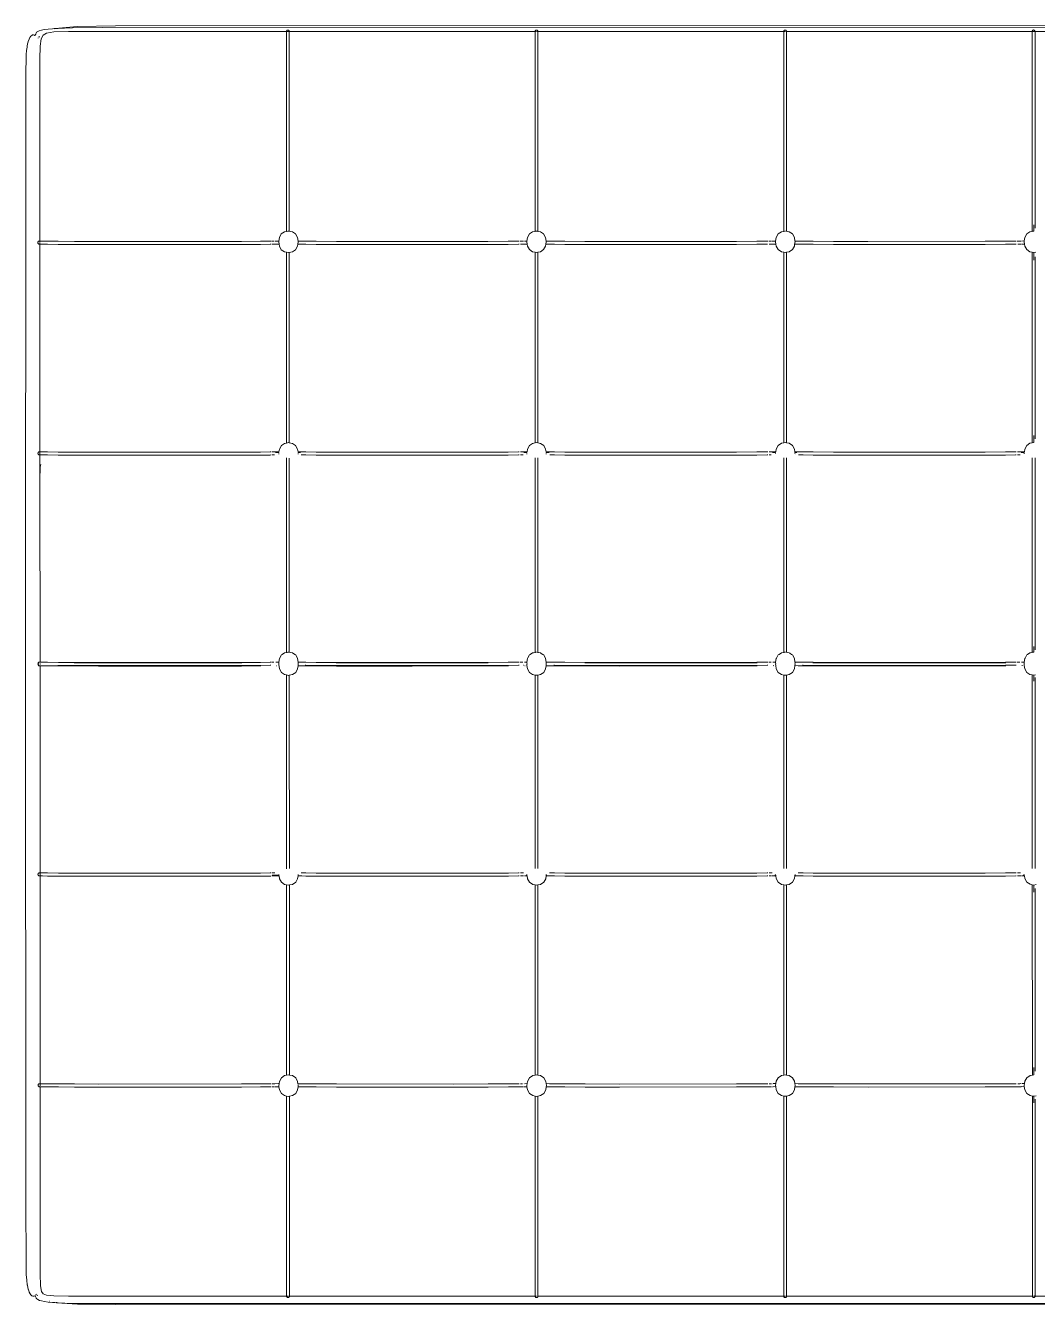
# Model space of a CAD drawing. Header units: metres. Extents: x 2600.2 to 2658.7, y 1421.4 to 1444.6.
# Drawn here: x 2610.32 to 2610.934, y 1430.878 to 1431.654 of the extents above; entities that cross this region are included whole.
import ezdxf

# ---------------------------------------------------------------- set-up
doc = ezdxf.new("R2010")
doc.units = ezdxf.units.M
doc.layers.add('MOBILIARIO', color=35, linetype='Continuous', lineweight=20)

msp = doc.modelspace()

# ---------------------------------------------------------------- linework, layer by layer
at = {"layer": 'MOBILIARIO'}
for p, q in [((2610.32566, 1431.64792), (2610.32568, 1431.64791)), ((2610.32737, 1431.64624), (2610.3275, 1431.64638)), ((2610.32755, 1431.64643), (2610.3276, 1431.64649)), ((2610.32792, 1431.64683), (2610.32826, 1431.6472)), ((2610.47902, 1431.65022), (2610.4786, 1431.65022)), ((2610.47962, 1431.65022), (2610.47924, 1431.65022)), ((2610.6295, 1431.65024), (2610.62911, 1431.65024)), ((2610.63014, 1431.65024), (2610.62993, 1431.65024)), ((2610.7806, 1431.65025), (2610.78039, 1431.65025)), ((2610.78103, 1431.65025), (2610.78124, 1431.65025)), ((2610.93191, 1431.65027), (2610.93148, 1431.65027)), ((2610.32854, 1431.52254), (2610.32854, 1431.52221)), ((2610.32854, 1431.52183), (2610.32854, 1431.52152)), ((2610.47903, 1431.52904), (2610.47819, 1431.52886)), ((2610.62409, 1431.52307), (2610.62259, 1431.52305)), ((2610.62951, 1431.52904), (2610.62909, 1431.52894)), ((2610.78061, 1431.52907), (2610.77998, 1431.52894)), ((2610.78125, 1431.52907), (2610.78105, 1431.52911)), ((2610.93126, 1431.52904), (2610.93086, 1431.52895)), ((2610.93187, 1431.51615), (2610.93187, 1431.51139)), ((2610.32855, 1431.39462), (2610.32855, 1431.39429)), ((2610.32855, 1431.39402), (2610.32855, 1431.39369)), ((2610.47353, 1431.39376), (2610.47347, 1431.39416)), ((2610.48531, 1431.39416), (2610.48525, 1431.39376)), ((2610.62409, 1431.39378), (2610.62403, 1431.39418)), ((2610.63587, 1431.39418), (2610.63581, 1431.39378)), ((2610.77508, 1431.39379), (2610.77502, 1431.39419)), ((2610.78686, 1431.39419), (2610.7868, 1431.39379)), ((2610.92598, 1431.39381), (2610.92592, 1431.3942)), ((2610.47906, 1431.27344), (2610.47863, 1431.27336)), ((2610.63018, 1431.27348), (2610.62996, 1431.27352)), ((2610.6308, 1431.27336), (2610.63054, 1431.27341)), ((2610.78063, 1431.27347), (2610.78043, 1431.27344)), ((2610.78127, 1431.27347), (2610.78107, 1431.27351)), ((2610.78169, 1431.27339), (2610.78144, 1431.27344)), ((2610.32856, 1431.2668), (2610.32856, 1431.26661)), ((2610.32856, 1431.26614), (2610.32856, 1431.26592)), ((2610.48532, 1431.26699), (2610.4852, 1431.26619)), ((2610.48531, 1431.26605), (2610.48529, 1431.26618)), ((2610.6222, 1431.26559), (2610.62206, 1431.26559)), ((2610.62245, 1431.2656), (2610.62235, 1431.26559)), ((2610.62411, 1431.26747), (2610.62261, 1431.26745)), ((2610.78686, 1431.26608), (2610.78682, 1431.26631)), ((2610.47238, 1431.26526), (2610.47217, 1431.26526)), ((2610.6228, 1431.26529), (2610.62309, 1431.26527)), ((2610.77369, 1431.26531), (2610.77399, 1431.26528)), ((2610.92458, 1431.26532), (2610.92488, 1431.2653)), ((2610.93285, 1431.25964), (2610.93189, 1431.25946)), ((2610.32857, 1431.13902), (2610.32857, 1431.13869)), ((2610.32857, 1431.13842), (2610.32857, 1431.1381)), ((2610.47356, 1431.13815), (2610.4735, 1431.13856)), ((2610.48527, 1431.13816), (2610.48538, 1431.13816)), ((2610.62364, 1431.13817), (2610.62412, 1431.13817)), ((2610.63583, 1431.13817), (2610.63627, 1431.13817)), ((2610.77453, 1431.13818), (2610.77511, 1431.13818)), ((2610.78682, 1431.13819), (2610.78716, 1431.13819)), ((2610.92542, 1431.1382), (2610.926, 1431.1382)), ((2610.9319, 1431.13212), (2610.9319, 1431.12778)), ((2610.32858, 1431.0112), (2610.32858, 1431.01078)), ((2610.32858, 1431.01054), (2610.32858, 1431.0103)), ((2610.48535, 1431.01034), (2610.48531, 1431.01058)), ((2610.62208, 1431.01151), (2610.62194, 1431.0115)), ((2610.77297, 1431.01152), (2610.77283, 1431.01152)), ((2610.77297, 1431.00967), (2610.77283, 1431.00966)), ((2610.93328, 1431.00412), (2610.93191, 1431.00387)), ((2610.32199, 1430.88507), (2610.32157, 1430.88633)), ((2610.32575, 1430.88277), (2610.32572, 1430.88276)), ((2610.32613, 1430.88363), (2610.32609, 1430.88366)), ((2610.32731, 1430.88283), (2610.32647, 1430.8834)), ((2610.33442, 1430.87939), (2610.33418, 1430.87945)), ((2610.47867, 1430.88256), (2610.47909, 1430.88256)), ((2610.47931, 1430.88256), (2610.47969, 1430.88256)), ((2610.47951, 1430.88177), (2610.47931, 1430.88168)), ((2610.62926, 1430.88257), (2610.62957, 1430.88257)), ((2610.62999, 1430.88257), (2610.63021, 1430.88257)), ((2610.63021, 1430.88169), (2610.62999, 1430.88166)), ((2610.78046, 1430.88259), (2610.78066, 1430.88259)), ((2610.7811, 1430.88259), (2610.78148, 1430.88259)), ((2610.93176, 1430.8826), (2610.93198, 1430.8826)), ((2610.93198, 1430.88172), (2610.93176, 1430.88169))]:
    msp.add_line(p, q, dxfattribs=at)
for points in [[(2610.33712, 1431.65195), (2610.3374, 1431.65206), (2610.33775, 1431.65219), (2610.35111, 1431.65331), (2610.37444, 1431.65365), (2612.24297, 1431.65388), (2612.2663, 1431.65355), (2612.27153, 1431.65311), (2612.27432, 1431.65311), (2612.28331, 1431.65289), (2612.28846, 1431.65214), (2612.29138, 1431.65019), (2612.29274, 1431.64766), (2612.2931, 1431.64699), (2612.29378, 1431.64191), (2612.29398, 1431.63375), (2612.29398, 1431.62485), (2612.29402, 1431.15183), (2612.29382, 1431.14435), (2612.29307, 1431.13987), (2612.29215, 1431.13879)], [(2610.32299, 1431.64741), (2610.32245, 1431.64664), (2610.32193, 1431.64565), (2610.32192, 1431.64561), (2610.32147, 1431.64436), (2610.32137, 1431.64399), (2610.32106, 1431.64281), (2610.32106, 1431.64276), (2610.32078, 1431.64136), (2610.32078, 1431.64132), (2610.32071, 1431.64097), (2610.32071, 1431.64086), (2610.32042, 1431.63884), (2610.32042, 1431.6388)], [(2610.32717, 1431.65027), (2610.32652, 1431.6498), (2610.32621, 1431.64933), (2610.32616, 1431.64925), (2610.32598, 1431.64877), (2610.32594, 1431.64869), (2610.32586, 1431.64838), (2610.32582, 1431.64831), (2610.32581, 1431.64823), (2610.32566, 1431.64792), (2610.32548, 1431.64794), (2610.32538, 1431.64795), (2610.3253, 1431.64796), (2610.32501, 1431.64808), (2610.32456, 1431.64821), (2610.32407, 1431.64821), (2610.32354, 1431.64792), (2610.32299, 1431.64741)], [(2612.27272, 1431.65301), (2612.27153, 1431.65311), (2611.55429, 1431.65304), (2611.55003, 1431.65294), (2610.36628, 1431.65263), (2610.34827, 1431.65253), (2610.34351, 1431.6524), (2610.33954, 1431.6522), (2610.3374, 1431.65206), (2610.33615, 1431.65197), (2610.33341, 1431.65172), (2610.33116, 1431.65143), (2610.32944, 1431.65108), (2610.3281, 1431.65069), (2610.32717, 1431.65027)], [(2610.32854, 1431.52273), (2610.32854, 1431.52291), (2610.32854, 1431.52302), (2610.32853, 1431.63349), (2610.32872, 1431.64145), (2610.32931, 1431.64585), (2610.33048, 1431.64803), (2610.33243, 1431.64934), (2610.33694, 1431.64999), (2610.34577, 1431.65021), (2610.47818, 1431.65022), (2610.47819, 1431.52886), (2610.47701, 1431.52867), (2610.47504, 1431.52737), (2610.47386, 1431.5252)], [(2610.47829, 1431.65022), (2610.47818, 1431.65022), (2610.47821, 1431.65047), (2610.47829, 1431.6507), (2610.47843, 1431.65089), (2610.4786, 1431.65104), (2610.47881, 1431.65113), (2610.47902, 1431.65116), (2610.47924, 1431.65113), (2610.47945, 1431.65104), (2610.47962, 1431.65089), (2610.47975, 1431.6507), (2610.47984, 1431.65047), (2610.47987, 1431.65022), (2610.47984, 1431.65022)], [(2610.47925, 1431.52908), (2610.47938, 1431.5291), (2610.47988, 1431.529), (2610.47987, 1431.65022), (2610.62908, 1431.65023), (2610.62909, 1431.52894), (2610.62757, 1431.52868), (2610.6256, 1431.52738), (2610.62442, 1431.52522), (2610.62409, 1431.52307), (2610.62402, 1431.5226), (2610.62423, 1431.52122), (2610.62442, 1431.52001), (2610.6256, 1431.51784), (2610.62758, 1431.51654), (2610.62909, 1431.51627), (2610.6291, 1431.40051), (2610.62759, 1431.40026), (2610.62561, 1431.39896), (2610.62443, 1431.39679), (2610.62418, 1431.39516), (2610.6241, 1431.39464), (2610.62234, 1431.39464)], [(2610.63035, 1431.65024), (2610.63077, 1431.65023), (2610.63074, 1431.65048), (2610.63066, 1431.65071), (2610.63052, 1431.6509), (2610.63035, 1431.65104), (2610.63014, 1431.65114), (2610.62993, 1431.65117), (2610.62971, 1431.65114), (2610.6295, 1431.65104), (2610.62933, 1431.6509), (2610.62919, 1431.65071), (2610.62911, 1431.65048), (2610.62908, 1431.65023)], [(2610.63036, 1431.52904), (2610.63078, 1431.52894), (2610.63077, 1431.65023), (2610.77997, 1431.65024), (2610.77998, 1431.52894), (2610.77856, 1431.5287), (2610.77659, 1431.5274), (2610.77541, 1431.52523), (2610.77508, 1431.52309), (2610.77501, 1431.52262), (2610.77522, 1431.52124), (2610.77541, 1431.52002), (2610.77659, 1431.51786), (2610.77857, 1431.51656), (2610.77998, 1431.5163), (2610.77999, 1431.40051), (2610.77858, 1431.40027), (2610.7766, 1431.39897), (2610.77542, 1431.39681), (2610.77517, 1431.39517), (2610.77509, 1431.39465), (2610.77324, 1431.39465)], [(2610.78009, 1431.65025), (2610.77997, 1431.65024), (2610.78, 1431.65051), (2610.78009, 1431.65073), (2610.78022, 1431.65092), (2610.78039, 1431.65107), (2610.7806, 1431.65116), (2610.78082, 1431.65119), (2610.78103, 1431.65116), (2610.78124, 1431.65107), (2610.78141, 1431.65092), (2610.78155, 1431.65073), (2610.78163, 1431.65051), (2610.78166, 1431.65025), (2610.78155, 1431.65025)], [(2610.7813, 1431.52906), (2610.78167, 1431.52898), (2610.78166, 1431.65025), (2610.93085, 1431.65026), (2610.93086, 1431.52895), (2610.92946, 1431.52871), (2610.92749, 1431.52741), (2610.9263, 1431.52525), (2610.92598, 1431.5231), (2610.92591, 1431.52263), (2610.92612, 1431.52125), (2610.9263, 1431.52004), (2610.92749, 1431.51787), (2610.92946, 1431.51657), (2610.93086, 1431.51632), (2610.93087, 1431.40052), (2610.92947, 1431.40028), (2610.9275, 1431.39899), (2610.92631, 1431.39682), (2610.92607, 1431.39519), (2610.92599, 1431.39467), (2610.92413, 1431.39467)], [(2610.93127, 1431.65027), (2610.93085, 1431.65026), (2610.93088, 1431.65052), (2610.93096, 1431.65075), (2610.9311, 1431.65094), (2610.93127, 1431.65108), (2610.93148, 1431.65118), (2610.93169, 1431.65121), (2610.93191, 1431.65118), (2610.93212, 1431.65108), (2610.93229, 1431.65094), (2610.93243, 1431.65075), (2610.93251, 1431.65052), (2610.93254, 1431.65026), (2610.93212, 1431.65027)], [(2610.93255, 1431.53092), (2610.93255, 1431.53107), (2610.93254, 1431.65026), (2610.94892, 1431.65027), (2610.9491, 1431.65027), (2611.08151, 1431.65028), (2611.08152, 1431.53155), (2611.08151, 1431.53117), (2611.08152, 1431.53112)], [(2610.32003, 1431.6236), (2610.32003, 1431.62368), (2610.32016, 1431.63568), (2610.3202, 1431.63622), (2610.3202, 1431.63632), (2610.32023, 1431.63657), (2610.3204, 1431.63857), (2610.3204, 1431.63861), (2610.32042, 1431.63872), (2610.32042, 1431.6388)], [(2610.32137, 1431.64399), (2610.32147, 1431.64425), (2610.32192, 1431.64561)], [(2610.32003, 1431.6236), (2610.32003, 1431.62239), (2610.31994, 1431.59664), (2610.3198, 1431.26538), (2610.3198, 1431.26534), (2610.3198, 1431.2653), (2610.31997, 1430.94455), (2610.32, 1430.93404), (2610.3201, 1430.90828), (2610.32009, 1430.90708), (2610.32009, 1430.907), (2610.32022, 1430.895)], [(2610.93149, 1431.52908), (2610.93183, 1431.52915), (2610.93187, 1431.52913), (2610.93187, 1431.53288)], [(2610.32772, 1431.52129), (2610.32755, 1431.52144), (2610.32741, 1431.52164), (2610.32733, 1431.52185), (2610.3273, 1431.5221), (2610.32733, 1431.52234), (2610.32741, 1431.52256), (2610.32754, 1431.52276), (2610.32772, 1431.5229), (2610.32792, 1431.52299), (2610.32814, 1431.52303), (2610.32854, 1431.52302), (2610.33013, 1431.52299), (2610.3331, 1431.52296), (2610.33966, 1431.52291), (2610.34941, 1431.52287), (2610.36395, 1431.52284), (2610.45089, 1431.52286), (2610.46232, 1431.5229), (2610.46819, 1431.52295), (2610.46858, 1431.52296)], [(2610.32814, 1431.52303), (2610.32836, 1431.52299), (2610.32854, 1431.52291)], [(2610.47057, 1431.523), (2610.47054, 1431.523), (2610.46912, 1431.52297)], [(2610.47353, 1431.52306), (2610.47323, 1431.52306), (2610.47115, 1431.52302), (2610.471, 1431.52302)], [(2610.47386, 1431.5252), (2610.47353, 1431.52306), (2610.47346, 1431.52259), (2610.47367, 1431.52121), (2610.47386, 1431.51999), (2610.47504, 1431.51783), (2610.47702, 1431.51653), (2610.47819, 1431.51631), (2610.4782, 1431.40044), (2610.47703, 1431.40024), (2610.47505, 1431.39894), (2610.47387, 1431.39678), (2610.47362, 1431.39514), (2610.47354, 1431.39462), (2610.47145, 1431.39462)], [(2610.48529, 1431.52267), (2610.48523, 1431.52305), (2610.48491, 1431.52521), (2610.48372, 1431.52737), (2610.48175, 1431.52867), (2610.47988, 1431.529)], [(2610.4853, 1431.52259), (2610.48509, 1431.5212), (2610.48491, 1431.51999), (2610.48372, 1431.51783), (2610.48175, 1431.51653), (2610.47988, 1431.51619)], [(2610.48523, 1431.52305), (2610.48692, 1431.52303), (2610.48753, 1431.523), (2610.48998, 1431.52295), (2610.49615, 1431.52291), (2610.50846, 1431.52286), (2610.57962, 1431.52285), (2610.60049, 1431.52287), (2610.6128, 1431.52292), (2610.61898, 1431.52297), (2610.61937, 1431.52297)], [(2610.62207, 1431.52304), (2610.62204, 1431.52304), (2610.62143, 1431.52301), (2610.61998, 1431.52298)], [(2610.63015, 1431.52908), (2610.62994, 1431.52912), (2610.62972, 1431.52907)], [(2610.63586, 1431.5226), (2610.63579, 1431.52307), (2610.63547, 1431.52522), (2610.63428, 1431.52738), (2610.63231, 1431.52868), (2610.63078, 1431.52894)], [(2610.63586, 1431.5226), (2610.63565, 1431.52122), (2610.63547, 1431.52001), (2610.63428, 1431.51784), (2610.63231, 1431.51654), (2610.63078, 1431.51626)], [(2610.63579, 1431.52307), (2610.63781, 1431.52304), (2610.63842, 1431.52301), (2610.64087, 1431.52297), (2610.64704, 1431.52292), (2610.65935, 1431.52288), (2610.68022, 1431.52286), (2610.75138, 1431.52289), (2610.7637, 1431.52293), (2610.76987, 1431.52298), (2610.77026, 1431.52299)], [(2610.77236, 1431.52303), (2610.77232, 1431.52303), (2610.77087, 1431.523)], [(2610.77508, 1431.52309), (2610.77502, 1431.52309), (2610.77293, 1431.52305), (2610.77278, 1431.52305)], [(2610.78685, 1431.52262), (2610.78664, 1431.52124), (2610.78646, 1431.52002), (2610.78528, 1431.51786), (2610.7833, 1431.51656), (2610.78167, 1431.51626), (2610.78168, 1431.40056), (2610.78094, 1431.4007), (2610.77999, 1431.40051)], [(2610.78685, 1431.52262), (2610.78678, 1431.52309), (2610.78646, 1431.52524), (2610.78527, 1431.5274), (2610.7833, 1431.5287), (2610.78167, 1431.52898)], [(2610.78678, 1431.52309), (2610.7887, 1431.52306), (2610.78931, 1431.52303), (2610.79176, 1431.52298), (2610.79793, 1431.52294), (2610.81024, 1431.52289), (2610.83111, 1431.52287), (2610.90228, 1431.5229), (2610.91459, 1431.52295), (2610.92076, 1431.523), (2610.92115, 1431.523)], [(2610.92386, 1431.52307), (2610.92382, 1431.52307), (2610.92321, 1431.52304), (2610.92176, 1431.52301)], [(2610.92598, 1431.5231), (2610.92591, 1431.5231), (2610.92437, 1431.52308)], [(2610.32773, 1431.39337), (2610.32756, 1431.39352), (2610.32742, 1431.39372), (2610.32734, 1431.39395), (2610.32731, 1431.39419), (2610.32734, 1431.39442), (2610.32742, 1431.39465), (2610.32756, 1431.39484), (2610.32773, 1431.39499), (2610.32793, 1431.39508), (2610.32815, 1431.39511), (2610.32855, 1431.3951), (2610.32854, 1431.52117), (2610.32854, 1431.52129), (2610.32854, 1431.52142)], [(2610.32772, 1431.52129), (2610.32792, 1431.5212), (2610.32814, 1431.52118), (2610.32854, 1431.52117), (2610.33013, 1431.52114), (2610.3331, 1431.52111), (2610.33966, 1431.52106), (2610.34941, 1431.52102), (2610.36395, 1431.52099), (2610.45089, 1431.52101), (2610.46232, 1431.52105), (2610.46819, 1431.5211), (2610.46858, 1431.52111)], [(2610.32854, 1431.52129), (2610.32836, 1431.52121), (2610.32814, 1431.52118)], [(2610.47058, 1431.52115), (2610.47054, 1431.52114), (2610.46932, 1431.52112)], [(2610.47153, 1431.52118), (2610.47115, 1431.52117), (2610.47068, 1431.52115)], [(2610.47367, 1431.52121), (2610.47323, 1431.52121), (2610.47176, 1431.52118)], [(2610.47819, 1431.51631), (2610.47938, 1431.5161), (2610.47988, 1431.51619), (2610.47989, 1431.40058), (2610.48176, 1431.40024), (2610.48373, 1431.39894), (2610.48492, 1431.39678), (2610.48517, 1431.39514), (2610.48525, 1431.39462), (2610.48663, 1431.39463)], [(2610.61936, 1431.52112), (2610.61898, 1431.52112), (2610.6128, 1431.52107), (2610.60049, 1431.52102), (2610.55448, 1431.52098), (2610.50846, 1431.52101), (2610.49615, 1431.52105), (2610.48998, 1431.5211), (2610.48753, 1431.52115), (2610.48692, 1431.52117), (2610.48509, 1431.5212)], [(2610.62148, 1431.52116), (2610.62143, 1431.52116), (2610.62032, 1431.52114)], [(2610.62243, 1431.52119), (2610.62204, 1431.52119), (2610.62155, 1431.52117)], [(2610.62423, 1431.52122), (2610.62412, 1431.52122), (2610.62265, 1431.5212)], [(2610.62909, 1431.51627), (2610.62994, 1431.51611), (2610.63078, 1431.51626), (2610.63079, 1431.40053), (2610.63232, 1431.40026), (2610.6343, 1431.39896), (2610.63548, 1431.39679), (2610.63573, 1431.39516), (2610.63581, 1431.39464), (2610.63752, 1431.39464)], [(2610.63565, 1431.52122), (2610.63572, 1431.52122), (2610.63781, 1431.52119), (2610.63842, 1431.52116), (2610.64087, 1431.52112), (2610.64704, 1431.52107), (2610.65935, 1431.52103), (2610.68022, 1431.521), (2610.75138, 1431.52104), (2610.7637, 1431.52108), (2610.76987, 1431.52113), (2610.77025, 1431.52114)], [(2610.77237, 1431.52118), (2610.77232, 1431.52117), (2610.77121, 1431.52115)], [(2610.77332, 1431.52121), (2610.77293, 1431.5212), (2610.77245, 1431.52118)], [(2610.77522, 1431.52124), (2610.77502, 1431.52124), (2610.77354, 1431.52121)], [(2610.78167, 1431.51626), (2610.78093, 1431.51612), (2610.77998, 1431.5163)], [(2610.78664, 1431.52124), (2610.7887, 1431.5212), (2610.78931, 1431.52118), (2610.79176, 1431.52113), (2610.79793, 1431.52108), (2610.81024, 1431.52104), (2610.83111, 1431.52102), (2610.90228, 1431.52105), (2610.91459, 1431.5211), (2610.92076, 1431.52114), (2610.92114, 1431.52115)], [(2610.92326, 1431.52119), (2610.92321, 1431.52119), (2610.9221, 1431.52117)], [(2610.92421, 1431.52122), (2610.92382, 1431.52122), (2610.92334, 1431.52119)], [(2610.92612, 1431.52125), (2610.92591, 1431.52125), (2610.92444, 1431.52123)], [(2610.93306, 1431.51636), (2610.93187, 1431.51615), (2610.93183, 1431.51614), (2610.93086, 1431.51632)], [(2610.93255, 1431.51357), (2610.93255, 1431.51342), (2610.93256, 1431.40305), (2610.93256, 1431.4029)], [(2610.47989, 1431.40058), (2610.47939, 1431.40067), (2610.4782, 1431.40044)], [(2610.63079, 1431.40053), (2610.62995, 1431.40069), (2610.6291, 1431.40051)], [(2610.78805, 1431.39465), (2610.7868, 1431.39465), (2610.78672, 1431.39517), (2610.78647, 1431.39681), (2610.78529, 1431.39897), (2610.78331, 1431.40027), (2610.78168, 1431.40056)], [(2610.93188, 1431.40498), (2610.93188, 1431.4007), (2610.93184, 1431.40072), (2610.93087, 1431.40052)], [(2610.32773, 1431.39337), (2610.32793, 1431.39328), (2610.32815, 1431.39326), (2610.32855, 1431.39325), (2610.33014, 1431.39322), (2610.33312, 1431.39319), (2610.33967, 1431.39314), (2610.34942, 1431.3931), (2610.36396, 1431.39307), (2610.4509, 1431.39309), (2610.46233, 1431.39314), (2610.4682, 1431.39318), (2610.46859, 1431.39319)], [(2610.32815, 1431.39511), (2610.32837, 1431.39508), (2610.32855, 1431.395)], [(2610.32855, 1431.39337), (2610.32837, 1431.39329), (2610.32815, 1431.39326)], [(2610.32855, 1431.39496), (2610.32855, 1431.395), (2610.32855, 1431.3951), (2610.33014, 1431.39507), (2610.33312, 1431.39504), (2610.33967, 1431.39499), (2610.34942, 1431.39495), (2610.36396, 1431.39492), (2610.4509, 1431.39494), (2610.46233, 1431.39499), (2610.4682, 1431.39504), (2610.46859, 1431.39504)], [(2610.32856, 1431.26713), (2610.32856, 1431.26732), (2610.32856, 1431.26742), (2610.32855, 1431.37817), (2610.32855, 1431.39325), (2610.32855, 1431.39337), (2610.32855, 1431.39342)], [(2610.47362, 1431.39514), (2610.47324, 1431.39514), (2610.47116, 1431.39511), (2610.47055, 1431.39508), (2610.46925, 1431.39506)], [(2610.47092, 1431.39325), (2610.47055, 1431.39323), (2610.46925, 1431.3932)], [(2610.4782, 1431.39139), (2610.4782, 1431.39077), (2610.47821, 1431.36867), (2610.4782, 1431.36749), (2610.4782, 1431.36582), (2610.47821, 1431.27772), (2610.47821, 1431.27354), (2610.47821, 1431.27327)], [(2610.48532, 1431.26707), (2610.48525, 1431.26746), (2610.48493, 1431.26961), (2610.48375, 1431.27177), (2610.48324, 1431.2721), (2610.48322, 1431.2721), (2610.48181, 1431.27303), (2610.48177, 1431.27307), (2610.48037, 1431.27333), (2610.4799, 1431.2734), (2610.4799, 1431.27774), (2610.47989, 1431.3657), (2610.47989, 1431.36892), (2610.47989, 1431.39072), (2610.47989, 1431.39134)], [(2610.48517, 1431.39514), (2610.48693, 1431.39511), (2610.48754, 1431.39508), (2610.48999, 1431.39504), (2610.49616, 1431.39499), (2610.50847, 1431.39495), (2610.57964, 1431.39493), (2610.6005, 1431.39496), (2610.61282, 1431.395), (2610.61899, 1431.39505), (2610.61938, 1431.39506)], [(2610.61938, 1431.39321), (2610.61899, 1431.3932), (2610.61282, 1431.39315), (2610.6005, 1431.39311), (2610.55449, 1431.39307), (2610.50847, 1431.3931), (2610.49616, 1431.39314), (2610.48999, 1431.39319), (2610.48754, 1431.39323), (2610.48717, 1431.39325)], [(2610.62418, 1431.39516), (2610.62414, 1431.39516), (2610.62205, 1431.39512), (2610.62144, 1431.39509), (2610.62135, 1431.39509), (2610.62019, 1431.39507)], [(2610.62181, 1431.39326), (2610.62144, 1431.39324), (2610.62019, 1431.39322)], [(2610.6291, 1431.39138), (2610.6291, 1431.39076), (2610.62911, 1431.36886), (2610.62911, 1431.36581), (2610.62911, 1431.27773), (2610.62911, 1431.27355), (2610.62911, 1431.27334)], [(2610.63576, 1431.26621), (2610.63589, 1431.26701), (2610.63581, 1431.26748), (2610.63549, 1431.26962), (2610.63431, 1431.27179), (2610.63382, 1431.27211), (2610.63379, 1431.27211), (2610.63286, 1431.27272), (2610.63284, 1431.27275), (2610.63233, 1431.27309), (2610.63119, 1431.27329), (2610.6308, 1431.27336), (2610.6308, 1431.27776), (2610.63079, 1431.36591), (2610.63079, 1431.36865), (2610.63079, 1431.39076), (2610.63079, 1431.39138)], [(2610.63573, 1431.39516), (2610.63782, 1431.39512), (2610.63843, 1431.3951), (2610.64088, 1431.39505), (2610.64705, 1431.395), (2610.65936, 1431.39496), (2610.68023, 1431.39494), (2610.7514, 1431.39497), (2610.76371, 1431.39502), (2610.76988, 1431.39507), (2610.77027, 1431.39507)], [(2610.63806, 1431.39326), (2610.63843, 1431.39324), (2610.6386, 1431.39324), (2610.64088, 1431.3932), (2610.64705, 1431.39315), (2610.65936, 1431.39311), (2610.68023, 1431.39309), (2610.7514, 1431.39312), (2610.76371, 1431.39316), (2610.76988, 1431.39321), (2610.77027, 1431.39322)], [(2610.77517, 1431.39517), (2610.77503, 1431.39517), (2610.77294, 1431.39514), (2610.77233, 1431.39511), (2610.77224, 1431.39511), (2610.77108, 1431.39509)], [(2610.77238, 1431.39326), (2610.77233, 1431.39326), (2610.77108, 1431.39324)], [(2610.77999, 1431.39141), (2610.77999, 1431.39078), (2610.78, 1431.36887), (2610.78, 1431.36582), (2610.78, 1431.27357), (2610.78, 1431.27334), (2610.78029, 1431.27341)], [(2610.78675, 1431.26622), (2610.78688, 1431.26702), (2610.7868, 1431.26749), (2610.78648, 1431.26964), (2610.7853, 1431.2718), (2610.78479, 1431.27212), (2610.7837, 1431.27283), (2610.78369, 1431.27286), (2610.78332, 1431.2731), (2610.7821, 1431.27332), (2610.78169, 1431.27339), (2610.78169, 1431.27777), (2610.78168, 1431.36592), (2610.78168, 1431.36867), (2610.78168, 1431.39076), (2610.78168, 1431.39139)], [(2610.78672, 1431.39517), (2610.78871, 1431.39514), (2610.78932, 1431.39511), (2610.79177, 1431.39507), (2610.79794, 1431.39502), (2610.81026, 1431.39498), (2610.83112, 1431.39495), (2610.90229, 1431.39499), (2610.9146, 1431.39503), (2610.92077, 1431.39508), (2610.92116, 1431.39509)], [(2610.78895, 1431.39328), (2610.78932, 1431.39326), (2610.79177, 1431.39322), (2610.79794, 1431.39317), (2610.81026, 1431.39313), (2610.83112, 1431.3931), (2610.90229, 1431.39314), (2610.9146, 1431.39318), (2610.92077, 1431.39323), (2610.92116, 1431.39324)], [(2610.92607, 1431.39519), (2610.92592, 1431.39519), (2610.92383, 1431.39515), (2610.92322, 1431.39512), (2610.92313, 1431.39512), (2610.92198, 1431.3951)], [(2610.92359, 1431.39329), (2610.92322, 1431.39327), (2610.92198, 1431.39325)], [(2610.93087, 1431.39142), (2610.93087, 1431.39079), (2610.93087, 1431.36914), (2610.93088, 1431.36565), (2610.93088, 1431.27776), (2610.93088, 1431.27358), (2610.93088, 1431.27335)], [(2610.93257, 1431.27494), (2610.93257, 1431.2751), (2610.93257, 1431.27779), (2610.93256, 1431.36585), (2610.93256, 1431.36876), (2610.93256, 1431.39078), (2610.93256, 1431.3914)], [(2610.32896, 1431.38748), (2610.32874, 1431.38585), (2610.32855, 1431.37817)], [(2610.47853, 1431.27334), (2610.47821, 1431.27327), (2610.47711, 1431.27306), (2610.47704, 1431.27307), (2610.4756, 1431.2721), (2610.47557, 1431.27211), (2610.47506, 1431.27177), (2610.47395, 1431.2697), (2610.47388, 1431.26961), (2610.47355, 1431.26746), (2610.47349, 1431.26699), (2610.47357, 1431.26646), (2610.47361, 1431.26619)], [(2610.4799, 1431.2734), (2610.4794, 1431.2735), (2610.47928, 1431.27348)], [(2610.62954, 1431.27344), (2610.62935, 1431.27339), (2610.62933, 1431.2734), (2610.62911, 1431.27334), (2610.62803, 1431.27314), (2610.6276, 1431.27308), (2610.62618, 1431.27213), (2610.62615, 1431.27213), (2610.62562, 1431.27179), (2610.62463, 1431.26995), (2610.62444, 1431.26962), (2610.62411, 1431.26747), (2610.62405, 1431.267), (2610.62417, 1431.26621)], [(2610.78, 1431.27334), (2610.77891, 1431.27314), (2610.77859, 1431.2731), (2610.77715, 1431.27214), (2610.77661, 1431.2718), (2610.7756, 1431.26992), (2610.77543, 1431.26964), (2610.7751, 1431.26749), (2610.77504, 1431.26702), (2610.77512, 1431.26649), (2610.77516, 1431.26622)], [(2610.93128, 1431.27344), (2610.93116, 1431.2734), (2610.93114, 1431.27342), (2610.93088, 1431.27335), (2610.9298, 1431.27315), (2610.92948, 1431.27311), (2610.92804, 1431.27216), (2610.92751, 1431.27182), (2610.92649, 1431.26994), (2610.92633, 1431.26965), (2610.926, 1431.26751), (2610.92593, 1431.26703), (2610.92601, 1431.2665), (2610.92605, 1431.26624)], [(2610.93151, 1431.27348), (2610.93185, 1431.27355), (2610.93189, 1431.27354), (2610.93189, 1431.27696)], [(2610.32757, 1431.26584), (2610.32743, 1431.26604), (2610.32739, 1431.26616), (2610.32735, 1431.26625), (2610.32734, 1431.26633), (2610.32732, 1431.2665), (2610.32735, 1431.26674), (2610.32743, 1431.26697), (2610.32757, 1431.26716), (2610.32774, 1431.2673), (2610.32794, 1431.2674), (2610.32816, 1431.26743), (2610.32856, 1431.26742), (2610.33015, 1431.26739), (2610.33313, 1431.26736), (2610.33969, 1431.26731), (2610.34943, 1431.26727), (2610.36397, 1431.26724), (2610.45091, 1431.26726), (2610.46235, 1431.2673), (2610.46821, 1431.26735), (2610.4686, 1431.26736)], [(2610.32856, 1431.26523), (2610.32816, 1431.26524), (2610.32794, 1431.26527), (2610.32774, 1431.26536), (2610.32758, 1431.2655), (2610.32743, 1431.2657), (2610.32735, 1431.26593), (2610.32732, 1431.26617), (2610.32735, 1431.26625)], [(2610.32738, 1431.2665), (2610.32743, 1431.26663), (2610.32757, 1431.26682), (2610.32772, 1431.26695)], [(2610.32816, 1431.26743), (2610.32838, 1431.2674), (2610.32856, 1431.26732)], [(2610.34929, 1431.26694), (2610.34943, 1431.26694), (2610.36397, 1431.26691), (2610.45091, 1431.26693), (2610.45103, 1431.26693)], [(2610.47059, 1431.2674), (2610.47056, 1431.2674), (2610.46915, 1431.26737)], [(2610.47355, 1431.26746), (2610.47326, 1431.26746), (2610.47168, 1431.26743)], [(2610.47357, 1431.26646), (2610.47349, 1431.26591), (2610.47388, 1431.26331), (2610.47506, 1431.26114), (2610.47704, 1431.25985), (2610.47821, 1431.25963), (2610.47822, 1431.24148), (2610.47822, 1431.24091), (2610.47822, 1431.22561), (2610.47822, 1431.15442), (2610.47822, 1431.14266), (2610.47822, 1431.14203)], [(2610.48532, 1431.26591), (2610.48523, 1431.26527), (2610.48493, 1431.26331), (2610.48375, 1431.26115), (2610.48177, 1431.25985), (2610.4799, 1431.2595), (2610.4799, 1431.2257), (2610.47991, 1431.15439), (2610.47991, 1431.14271), (2610.47991, 1431.14209)], [(2610.48525, 1431.26746), (2610.48694, 1431.26743), (2610.48755, 1431.2674), (2610.49, 1431.26736), (2610.49617, 1431.26731), (2610.50848, 1431.26727), (2610.57965, 1431.26725), (2610.60052, 1431.26728), (2610.61283, 1431.26732), (2610.619, 1431.26737), (2610.61939, 1431.26738)], [(2610.50838, 1431.26693), (2610.50848, 1431.26693), (2610.57965, 1431.26691), (2610.60052, 1431.26694), (2610.60062, 1431.26694)], [(2610.62162, 1431.26742), (2610.62145, 1431.26741), (2610.62, 1431.26739)], [(2610.6241, 1431.26629), (2610.62405, 1431.26592), (2610.62414, 1431.26531), (2610.62444, 1431.26332), (2610.62562, 1431.26116), (2610.6276, 1431.25986), (2610.62912, 1431.25958), (2610.62912, 1431.22569), (2610.62912, 1431.15433), (2610.62913, 1431.1427), (2610.62913, 1431.14208)], [(2610.63583, 1431.26629), (2610.63589, 1431.26592), (2610.63579, 1431.26529), (2610.63549, 1431.26333), (2610.63431, 1431.26116), (2610.63233, 1431.25986), (2610.6308, 1431.25958), (2610.6308, 1431.24096), (2610.63081, 1431.22565), (2610.63081, 1431.15453), (2610.63081, 1431.1427), (2610.63081, 1431.14208)], [(2610.63581, 1431.26748), (2610.63783, 1431.26744), (2610.63844, 1431.26741), (2610.64089, 1431.26737), (2610.64706, 1431.26732), (2610.65938, 1431.26728), (2610.68024, 1431.26726), (2610.75141, 1431.26729), (2610.76372, 1431.26733), (2610.76989, 1431.26738), (2610.77029, 1431.26739)], [(2610.65927, 1431.26695), (2610.65938, 1431.26695), (2610.68024, 1431.26692), (2610.75141, 1431.26696), (2610.76372, 1431.267), (2610.76396, 1431.267)], [(2610.77239, 1431.26743), (2610.77234, 1431.26743), (2610.77089, 1431.2674)], [(2610.7751, 1431.26749), (2610.77504, 1431.26749), (2610.77346, 1431.26746)], [(2610.77512, 1431.26649), (2610.77504, 1431.26594), (2610.77513, 1431.26534), (2610.77543, 1431.26334), (2610.77661, 1431.26117), (2610.77859, 1431.25988), (2610.78001, 1431.25962), (2610.78001, 1431.22571), (2610.78002, 1431.15435), (2610.78002, 1431.14271), (2610.78002, 1431.14208)], [(2610.78688, 1431.26594), (2610.78678, 1431.2653), (2610.78648, 1431.26334), (2610.7853, 1431.26118), (2610.78332, 1431.25988), (2610.78169, 1431.25958), (2610.7817, 1431.24097), (2610.7817, 1431.22566), (2610.7817, 1431.15454), (2610.7817, 1431.14272), (2610.7817, 1431.1421)], [(2610.7868, 1431.26749), (2610.78872, 1431.26746), (2610.78933, 1431.26743), (2610.79178, 1431.26739), (2610.79796, 1431.26734), (2610.81027, 1431.2673), (2610.83113, 1431.26727), (2610.9023, 1431.2673), (2610.91461, 1431.26735), (2610.92078, 1431.2674), (2610.92118, 1431.2674)], [(2610.79135, 1431.26554), (2610.79178, 1431.26553), (2610.79796, 1431.26549), (2610.81027, 1431.26544), (2610.83113, 1431.26542), (2610.9023, 1431.26545), (2610.91461, 1431.2655), (2610.92078, 1431.26555), (2610.92117, 1431.26555)], [(2610.79772, 1431.267), (2610.79796, 1431.267), (2610.81027, 1431.26696), (2610.83113, 1431.26694), (2610.9023, 1431.26697), (2610.91461, 1431.26701), (2610.91485, 1431.26702)], [(2610.9234, 1431.26745), (2610.92323, 1431.26744), (2610.92178, 1431.26742)], [(2610.926, 1431.26751), (2610.92593, 1431.2675), (2610.92439, 1431.26748)], [(2610.92601, 1431.2665), (2610.92593, 1431.26595), (2610.92602, 1431.26535), (2610.92633, 1431.26335), (2610.92751, 1431.26119), (2610.92948, 1431.25989), (2610.93088, 1431.25963), (2610.93089, 1431.22578), (2610.93089, 1431.15426), (2610.93089, 1431.14272), (2610.93089, 1431.1421)], [(2610.32856, 1431.26536), (2610.32838, 1431.26527), (2610.32816, 1431.26524)], [(2610.32857, 1431.13937), (2610.32857, 1431.1394), (2610.32857, 1431.1395), (2610.32856, 1431.26523), (2610.32856, 1431.26536), (2610.32856, 1431.26549)], [(2610.32886, 1431.26522), (2610.33015, 1431.2652), (2610.33313, 1431.26517), (2610.33969, 1431.26513), (2610.34943, 1431.26509), (2610.36397, 1431.26506), (2610.45091, 1431.26507), (2610.46235, 1431.26512), (2610.46263, 1431.26512)], [(2610.33944, 1431.26546), (2610.33969, 1431.26546), (2610.34943, 1431.26542), (2610.36397, 1431.26539), (2610.45091, 1431.26541), (2610.46235, 1431.26545), (2610.46821, 1431.2655), (2610.4686, 1431.26551)], [(2610.4799, 1431.2595), (2610.47941, 1431.25941), (2610.47821, 1431.25963)], [(2610.613, 1431.26513), (2610.61283, 1431.26513), (2610.60052, 1431.26509), (2610.5545, 1431.26505), (2610.50848, 1431.26508), (2610.49617, 1431.26512), (2610.49, 1431.26517), (2610.48755, 1431.26521), (2610.48694, 1431.26524), (2610.48523, 1431.26527)], [(2610.61938, 1431.26552), (2610.619, 1431.26552), (2610.61283, 1431.26547), (2610.60052, 1431.26542), (2610.5545, 1431.26539), (2610.50848, 1431.26542), (2610.49617, 1431.26546), (2610.49, 1431.2655), (2610.48956, 1431.26551)], [(2610.6308, 1431.25958), (2610.62997, 1431.25943), (2610.62912, 1431.25958)], [(2610.63579, 1431.26529), (2610.63783, 1431.26526), (2610.63844, 1431.26523), (2610.64089, 1431.26518), (2610.64706, 1431.26514), (2610.65938, 1431.2651), (2610.68024, 1431.26507), (2610.75141, 1431.2651), (2610.76372, 1431.26515), (2610.76389, 1431.26515)], [(2610.64046, 1431.26553), (2610.64089, 1431.26552), (2610.64706, 1431.26547), (2610.65938, 1431.26543), (2610.68024, 1431.26541), (2610.75141, 1431.26544), (2610.76372, 1431.26548), (2610.76989, 1431.26553), (2610.77028, 1431.26554)], [(2610.78169, 1431.25958), (2610.78096, 1431.25944), (2610.78001, 1431.25962)], [(2610.78678, 1431.2653), (2610.78872, 1431.26527), (2610.78933, 1431.26524), (2610.79178, 1431.2652), (2610.79796, 1431.26515), (2610.81027, 1431.26511), (2610.83113, 1431.26509), (2610.9023, 1431.26512), (2610.91461, 1431.26516), (2610.91478, 1431.26516)], [(2610.93189, 1431.25579), (2610.93189, 1431.25946), (2610.93185, 1431.25946), (2610.93088, 1431.25963)], [(2610.93257, 1431.25805), (2610.93257, 1431.25787), (2610.93257, 1431.24098), (2610.93257, 1431.2257), (2610.93258, 1431.15502), (2610.93256, 1431.15463), (2610.93258, 1431.15318), (2610.93258, 1431.14274), (2610.93258, 1431.14211)], [(2610.32775, 1431.13778), (2610.32758, 1431.13792), (2610.32744, 1431.13812), (2610.32736, 1431.13835), (2610.32733, 1431.13859), (2610.32736, 1431.13883), (2610.32744, 1431.13905), (2610.32758, 1431.13924), (2610.32775, 1431.13939), (2610.32796, 1431.13948), (2610.32817, 1431.13951), (2610.32857, 1431.1395), (2610.33016, 1431.13947), (2610.33314, 1431.13944), (2610.3397, 1431.1394), (2610.34945, 1431.13936), (2610.36398, 1431.13933), (2610.45092, 1431.13934), (2610.46236, 1431.13939), (2610.46822, 1431.13944), (2610.46861, 1431.13944)], [(2610.32775, 1431.13778), (2610.32796, 1431.13768), (2610.32817, 1431.13766), (2610.32857, 1431.13765), (2610.33016, 1431.13762), (2610.33314, 1431.13759), (2610.3397, 1431.13755), (2610.34945, 1431.1375), (2610.36398, 1431.13747), (2610.45092, 1431.13749), (2610.46236, 1431.13754), (2610.46822, 1431.13759), (2610.46861, 1431.13759)], [(2610.32817, 1431.13951), (2610.32839, 1431.13948), (2610.32857, 1431.1394)], [(2610.32857, 1431.13777), (2610.32839, 1431.13769), (2610.32817, 1431.13766)], [(2610.32858, 1431.01135), (2610.32858, 1431.01138), (2610.32858, 1431.01149), (2610.32857, 1431.13765), (2610.32857, 1431.13777), (2610.32857, 1431.13782)], [(2610.47112, 1431.13951), (2610.47057, 1431.13948), (2610.46928, 1431.13946)], [(2610.47363, 1431.13769), (2610.47327, 1431.13769), (2610.47118, 1431.13766), (2610.47057, 1431.13763), (2610.46928, 1431.13761)], [(2610.46938, 1431.13815), (2610.47356, 1431.13815), (2610.47363, 1431.13769), (2610.47389, 1431.13596), (2610.47508, 1431.1338), (2610.47705, 1431.1325), (2610.47822, 1431.13229), (2610.47823, 1431.01659), (2610.47706, 1431.01639), (2610.47509, 1431.01509), (2610.4739, 1431.01292)], [(2610.48534, 1431.13856), (2610.48527, 1431.13816), (2610.4852, 1431.13769), (2610.48494, 1431.13597), (2610.48376, 1431.1338), (2610.48178, 1431.1325), (2610.47991, 1431.13216)], [(2610.6194, 1431.13761), (2610.61901, 1431.1376), (2610.61284, 1431.13755), (2610.60053, 1431.13751), (2610.55451, 1431.13747), (2610.5085, 1431.1375), (2610.49618, 1431.13754), (2610.49001, 1431.13759), (2610.48756, 1431.13763), (2610.48695, 1431.13766), (2610.4852, 1431.13769)], [(2610.48701, 1431.13951), (2610.48756, 1431.13948), (2610.49001, 1431.13944), (2610.49618, 1431.13939), (2610.5085, 1431.13935), (2610.57966, 1431.13933), (2610.60053, 1431.13936), (2610.61284, 1431.1394), (2610.61901, 1431.13945), (2610.6194, 1431.13946)], [(2610.62201, 1431.13952), (2610.62146, 1431.1395), (2610.62137, 1431.1395), (2610.62022, 1431.13947)], [(2610.62207, 1431.13767), (2610.62146, 1431.13764), (2610.62022, 1431.13762)], [(2610.62419, 1431.13771), (2610.62416, 1431.13771), (2610.62264, 1431.13768)], [(2610.62406, 1431.13858), (2610.62412, 1431.13817), (2610.62419, 1431.13771), (2610.62445, 1431.13598), (2610.62564, 1431.13381), (2610.62761, 1431.13252), (2610.62913, 1431.13224), (2610.62914, 1431.01666), (2610.62762, 1431.0164), (2610.62565, 1431.0151), (2610.62446, 1431.01294)], [(2610.6359, 1431.13858), (2610.63583, 1431.13817), (2610.63576, 1431.13771), (2610.6355, 1431.13598), (2610.63432, 1431.13382), (2610.63234, 1431.13252), (2610.63081, 1431.13224)], [(2610.63551, 1431.00773), (2610.63433, 1431.00556), (2610.63236, 1431.00426), (2610.63082, 1431.00398), (2610.63083, 1430.88257), (2610.78004, 1430.88259), (2610.78003, 1431.00402), (2610.77861, 1431.00428), (2610.77664, 1431.00558), (2610.77545, 1431.00774), (2610.77515, 1431.00971), (2610.77506, 1431.01034), (2610.77524, 1431.01156), (2610.77545, 1431.01295), (2610.77664, 1431.01512), (2610.77861, 1431.01642), (2610.78003, 1431.01666), (2610.78002, 1431.13227), (2610.7786, 1431.13253), (2610.77663, 1431.13383), (2610.77544, 1431.13599), (2610.77518, 1431.13772), (2610.77511, 1431.13818), (2610.77505, 1431.13859)], [(2610.63576, 1431.13771), (2610.63784, 1431.13767), (2610.63845, 1431.13765), (2610.6409, 1431.1376), (2610.64708, 1431.13756), (2610.65939, 1431.13751), (2610.68025, 1431.13749), (2610.75142, 1431.13752), (2610.76373, 1431.13757), (2610.7699, 1431.13762), (2610.77029, 1431.13762)], [(2610.6379, 1431.13952), (2610.63845, 1431.1395), (2610.6409, 1431.13945), (2610.64708, 1431.13941), (2610.65939, 1431.13936), (2610.68025, 1431.13934), (2610.75142, 1431.13937), (2610.76373, 1431.13942), (2610.7699, 1431.13947), (2610.77029, 1431.13947)], [(2610.7729, 1431.13954), (2610.77235, 1431.13951), (2610.77226, 1431.13951), (2610.77111, 1431.13949)], [(2610.7724, 1431.13766), (2610.77235, 1431.13766), (2610.77111, 1431.13764)], [(2610.77518, 1431.13772), (2610.77505, 1431.13772), (2610.77296, 1431.13769), (2610.77282, 1431.13768)], [(2610.78689, 1431.13859), (2610.78682, 1431.13819), (2610.78675, 1431.13772), (2610.78649, 1431.136), (2610.78531, 1431.13383), (2610.78333, 1431.13253), (2610.7817, 1431.13223)], [(2610.78675, 1431.13772), (2610.78873, 1431.13769), (2610.78934, 1431.13766), (2610.79179, 1431.13762), (2610.79797, 1431.13757), (2610.81028, 1431.13753), (2610.83115, 1431.13751), (2610.90231, 1431.13754), (2610.91462, 1431.13758), (2610.92079, 1431.13763), (2610.92118, 1431.13764)], [(2610.78879, 1431.13954), (2610.78934, 1431.13951), (2610.79179, 1431.13947), (2610.79797, 1431.13942), (2610.81028, 1431.13938), (2610.83115, 1431.13936), (2610.90231, 1431.13939), (2610.91462, 1431.13943), (2610.92079, 1431.13948), (2610.92118, 1431.13949)], [(2610.9238, 1431.13955), (2610.92324, 1431.13953), (2610.92316, 1431.13953), (2610.922, 1431.1395)], [(2610.92385, 1431.1377), (2610.92324, 1431.13767), (2610.922, 1431.13765)], [(2610.92607, 1431.13774), (2610.92594, 1431.13774), (2610.92443, 1431.13771)], [(2610.92594, 1431.13861), (2610.926, 1431.1382), (2610.92607, 1431.13774), (2610.92634, 1431.13601), (2610.92752, 1431.13384), (2610.92949, 1431.13255), (2610.9309, 1431.13229), (2610.93091, 1431.01668), (2610.9295, 1431.01643), (2610.92753, 1431.01513), (2610.92635, 1431.01297)], [(2610.47822, 1431.13229), (2610.47942, 1431.13207), (2610.47991, 1431.13216), (2610.47992, 1431.01671), (2610.48179, 1431.01639), (2610.48377, 1431.01509), (2610.48495, 1431.01293), (2610.48516, 1431.01152), (2610.48524, 1431.01103)], [(2610.62913, 1431.13224), (2610.62998, 1431.13208), (2610.63081, 1431.13224), (2610.63082, 1431.01667), (2610.63235, 1431.0164), (2610.63433, 1431.01511), (2610.63551, 1431.01294), (2610.63572, 1431.01154), (2610.63591, 1431.01032), (2610.63581, 1431.00969), (2610.63551, 1431.00773)], [(2610.78002, 1431.13227), (2610.78097, 1431.1321), (2610.7817, 1431.13223), (2610.78171, 1431.01671), (2610.78334, 1431.01642), (2610.78532, 1431.01512), (2610.7865, 1431.01296), (2610.78671, 1431.01156), (2610.7869, 1431.01037)], [(2610.93327, 1431.13237), (2610.9319, 1431.13212), (2610.93186, 1431.13211), (2610.9309, 1431.13229)], [(2610.93258, 1431.13003), (2610.93258, 1431.12986), (2610.93259, 1431.01939), (2610.93259, 1431.01921)], [(2610.93191, 1431.02136), (2610.93191, 1431.01685), (2610.93187, 1431.01687), (2610.93091, 1431.01668)], [(2610.32776, 1431.00976), (2610.3276, 1431.00991), (2610.32745, 1431.0101), (2610.32737, 1431.01033), (2610.32734, 1431.01057), (2610.32737, 1431.01081), (2610.32745, 1431.01103), (2610.32759, 1431.01122), (2610.32776, 1431.01137), (2610.32797, 1431.01146), (2610.32819, 1431.0115), (2610.32858, 1431.01149), (2610.33017, 1431.01146), (2610.33315, 1431.01143), (2610.33971, 1431.01138), (2610.34946, 1431.01134), (2610.36399, 1431.01131), (2610.45093, 1431.01133), (2610.46237, 1431.01137), (2610.46823, 1431.01142), (2610.46862, 1431.01143)], [(2610.32776, 1431.00976), (2610.32797, 1431.00967), (2610.32819, 1431.00964), (2610.32858, 1431.00964), (2610.33017, 1431.00961), (2610.33315, 1431.00958), (2610.33971, 1431.00953), (2610.34946, 1431.00949), (2610.36399, 1431.00946), (2610.45093, 1431.00948), (2610.46237, 1431.00952), (2610.46823, 1431.00957), (2610.46862, 1431.00958)], [(2610.32819, 1431.0115), (2610.3284, 1431.01146), (2610.32858, 1431.01138)], [(2610.32858, 1431.00976), (2610.3284, 1431.00968), (2610.32819, 1431.00964)], [(2610.4739, 1431.01292), (2610.47369, 1431.01153), (2610.47351, 1431.01031), (2610.4736, 1431.00968), (2610.4739, 1431.00771), (2610.47509, 1431.00555), (2610.47706, 1431.00425), (2610.47824, 1431.00403), (2610.47825, 1430.88256), (2610.34583, 1430.88254), (2610.337, 1430.88268), (2610.3325, 1430.88309), (2610.33054, 1430.88392), (2610.32937, 1430.88529), (2610.32879, 1430.88881), (2610.32859, 1430.89605), (2610.32858, 1431.00964), (2610.32858, 1431.00976), (2610.32858, 1431.00989)], [(2610.47062, 1431.00962), (2610.47058, 1431.00961), (2610.46922, 1431.00959)], [(2610.47369, 1431.01153), (2610.47328, 1431.01153), (2610.47119, 1431.01149), (2610.47058, 1431.01146), (2610.46931, 1431.01144)], [(2610.4736, 1431.00968), (2610.47328, 1431.00968), (2610.47119, 1431.00964), (2610.47105, 1431.00963)], [(2610.47992, 1431.01671), (2610.47943, 1431.01682), (2610.47823, 1431.01659)], [(2610.48535, 1431.01031), (2610.48525, 1431.00967), (2610.48495, 1431.00771), (2610.48377, 1431.00555), (2610.4818, 1431.00425), (2610.47992, 1431.00391), (2610.47993, 1430.88256), (2610.62915, 1430.88256), (2610.62914, 1431.00399), (2610.62762, 1431.00426), (2610.62565, 1431.00556), (2610.62446, 1431.00773), (2610.62416, 1431.00969)], [(2610.48516, 1431.01152), (2610.48696, 1431.01149), (2610.48757, 1431.01147), (2610.49002, 1431.01142), (2610.4962, 1431.01137), (2610.50851, 1431.01133), (2610.57967, 1431.01131), (2610.60054, 1431.01134), (2610.61285, 1431.01139), (2610.61902, 1431.01144), (2610.61941, 1431.01144)], [(2610.61941, 1431.00959), (2610.61902, 1431.00958), (2610.61285, 1431.00953), (2610.60054, 1431.00949), (2610.55452, 1431.00945), (2610.50851, 1431.00948), (2610.4962, 1431.00952), (2610.49002, 1431.00957), (2610.48757, 1431.00961), (2610.48696, 1431.00964), (2610.48525, 1431.00967)], [(2610.61949, 1431.0096), (2610.62134, 1431.00962), (2610.62147, 1431.00963), (2610.62208, 1431.00966)], [(2610.62152, 1431.01148), (2610.62147, 1431.01148), (2610.62027, 1431.01146)], [(2610.62242, 1431.00969), (2610.62271, 1431.00966), (2610.62416, 1431.00969), (2610.62407, 1431.01032), (2610.62425, 1431.01154), (2610.62446, 1431.01294)], [(2610.62425, 1431.01154), (2610.62417, 1431.01154), (2610.62266, 1431.01152)], [(2610.63082, 1431.01667), (2610.62999, 1431.01684), (2610.62914, 1431.01666)], [(2610.63572, 1431.01154), (2610.63577, 1431.01154), (2610.63785, 1431.01151), (2610.63846, 1431.01148), (2610.64091, 1431.01144), (2610.64709, 1431.01139), (2610.6594, 1431.01135), (2610.68027, 1431.01132), (2610.75143, 1431.01136), (2610.76374, 1431.0114), (2610.76991, 1431.01145), (2610.7703, 1431.01146)], [(2610.63581, 1431.00969), (2610.63785, 1431.00966), (2610.63846, 1431.00963), (2610.64091, 1431.00959), (2610.64709, 1431.00954), (2610.6594, 1431.0095), (2610.68027, 1431.00947), (2610.75143, 1431.00951), (2610.76374, 1431.00955), (2610.76991, 1431.0096), (2610.77031, 1431.00961)], [(2610.77038, 1431.00961), (2610.77223, 1431.00963), (2610.77236, 1431.00964), (2610.77241, 1431.00965)], [(2610.77242, 1431.0115), (2610.77236, 1431.01149), (2610.77116, 1431.01147)], [(2610.77331, 1431.0097), (2610.7736, 1431.00968), (2610.77506, 1431.00971), (2610.77515, 1431.00971)], [(2610.77524, 1431.01156), (2610.77506, 1431.01156), (2610.77355, 1431.01153)], [(2610.78171, 1431.01671), (2610.78098, 1431.01685), (2610.78003, 1431.01666)], [(2610.92635, 1431.01297), (2610.92613, 1431.01157), (2610.92595, 1431.01035), (2610.92605, 1431.00972), (2610.92635, 1431.00776), (2610.92753, 1431.00559), (2610.92951, 1431.00429), (2610.93091, 1431.00404), (2610.93092, 1430.8826), (2610.78172, 1430.88259), (2610.78172, 1431.00398), (2610.78335, 1431.00428), (2610.78532, 1431.00558), (2610.7865, 1431.00774), (2610.7868, 1431.0097), (2610.7869, 1431.01034)], [(2610.78671, 1431.01156), (2610.78875, 1431.01152), (2610.78935, 1431.0115), (2610.79181, 1431.01145), (2610.79798, 1431.0114), (2610.81029, 1431.01136), (2610.83116, 1431.01134), (2610.90232, 1431.01137), (2610.91463, 1431.01142), (2610.9208, 1431.01146), (2610.92119, 1431.01147)], [(2610.7868, 1431.0097), (2610.78875, 1431.00967), (2610.78935, 1431.00964), (2610.79181, 1431.0096), (2610.79798, 1431.00955), (2610.81029, 1431.00951), (2610.83116, 1431.00949), (2610.90232, 1431.00952), (2610.91463, 1431.00956), (2610.9208, 1431.00961), (2610.9212, 1431.00962)], [(2610.92128, 1431.00963), (2610.92312, 1431.00965), (2610.92325, 1431.00966), (2610.92386, 1431.00969)], [(2610.92386, 1431.01154), (2610.92325, 1431.01151), (2610.92205, 1431.01149)], [(2610.9242, 1431.00972), (2610.92449, 1431.00969), (2610.92595, 1431.00972), (2610.92605, 1431.00972)], [(2610.92613, 1431.01157), (2610.92595, 1431.01157), (2610.92444, 1431.01155)], [(2610.47992, 1431.00391), (2610.47943, 1431.00382), (2610.47824, 1431.00403)], [(2610.63082, 1431.00398), (2610.62999, 1431.00383), (2610.62914, 1431.00399)], [(2610.78172, 1431.00398), (2610.78098, 1431.00384), (2610.78003, 1431.00402)], [(2610.93191, 1430.99988), (2610.93191, 1431.00387), (2610.93187, 1431.00386), (2610.93091, 1431.00404)], [(2611.06581, 1430.88261), (2610.93981, 1430.8826), (2610.9326, 1430.8826), (2610.93259, 1431.00184), (2610.93259, 1431.00202)], [(2610.32085, 1430.88932), (2610.32084, 1430.88936), (2610.32078, 1430.88971), (2610.32079, 1430.88974), (2610.32078, 1430.88981), (2610.32049, 1430.89184), (2610.32048, 1430.89188), (2610.32047, 1430.89207), (2610.32027, 1430.89436), (2610.32027, 1430.89448), (2610.32022, 1430.895)], [(2610.32251, 1430.88404), (2610.32199, 1430.88503), (2610.32199, 1430.88507), (2610.32153, 1430.88632), (2610.32151, 1430.8865), (2610.32145, 1430.88664), (2610.32144, 1430.88669), (2610.32114, 1430.88788), (2610.32088, 1430.88915), (2610.32085, 1430.88932)], [(2610.32604, 1430.88191), (2610.32601, 1430.88199), (2610.32589, 1430.88237), (2610.32588, 1430.88245), (2610.32572, 1430.88276), (2610.32554, 1430.88274), (2610.32545, 1430.88273), (2610.32536, 1430.88272), (2610.32508, 1430.8826), (2610.32463, 1430.88247), (2610.32414, 1430.88247), (2610.32361, 1430.88276), (2610.32306, 1430.88327), (2610.32251, 1430.88404)], [(2610.3385, 1430.87839), (2610.33758, 1430.87862), (2610.33621, 1430.87871), (2610.33348, 1430.87897), (2610.33123, 1430.87925), (2610.32951, 1430.8796), (2610.32817, 1430.87999), (2610.32724, 1430.88041), (2610.32659, 1430.88088), (2610.32628, 1430.88135), (2610.32622, 1430.88143), (2610.32604, 1430.88191)], [(2610.33702, 1430.87876), (2610.33758, 1430.87862), (2610.33855, 1430.87854), (2610.33961, 1430.87848), (2610.34358, 1430.87828), (2610.34834, 1430.87815), (2610.36635, 1430.87806), (2610.41669, 1430.87797), (2612.19924, 1430.87815), (2612.24958, 1430.87824)], [(2612.28075, 1430.87907), (2612.28029, 1430.87896), (2612.27897, 1430.87863), (2612.26615, 1430.87795), (2612.24297, 1430.87774), (2610.37449, 1430.87751), (2610.35131, 1430.87772), (2610.3385, 1430.87839), (2610.33855, 1430.87852), (2610.33855, 1430.87854), (2610.33864, 1430.87879)], [(2610.47836, 1430.88302), (2610.47828, 1430.88279), (2610.47825, 1430.88256), (2610.47849, 1430.88256)], [(2610.47993, 1430.88256), (2610.47991, 1430.88233), (2610.47982, 1430.88208), (2610.47969, 1430.88192), (2610.47969, 1430.88189), (2610.47951, 1430.88177), (2610.47951, 1430.88174), (2610.47931, 1430.88165), (2610.47909, 1430.88162), (2610.47887, 1430.88165), (2610.47867, 1430.88174), (2610.47867, 1430.88177), (2610.47849, 1430.88189), (2610.47849, 1430.88192), (2610.47836, 1430.88208), (2610.47836, 1430.88211), (2610.47828, 1430.88233), (2610.47825, 1430.88256)], [(2610.47909, 1430.88165), (2610.47887, 1430.88168), (2610.47867, 1430.88177)], [(2610.47991, 1430.88256), (2610.47993, 1430.88256), (2610.47991, 1430.88279)], [(2610.63083, 1430.88257), (2610.63081, 1430.88235), (2610.63072, 1430.88212), (2610.63059, 1430.88193), (2610.63041, 1430.88176), (2610.63021, 1430.88169), (2610.63021, 1430.88166), (2610.62999, 1430.88163), (2610.62977, 1430.88166), (2610.62957, 1430.88176), (2610.62957, 1430.88178), (2610.62939, 1430.88193), (2610.62926, 1430.88212), (2610.62918, 1430.88232), (2610.62915, 1430.88256)], [(2610.63059, 1430.88257), (2610.63083, 1430.88257), (2610.63081, 1430.88281), (2610.63072, 1430.88303)], [(2610.78015, 1430.88304), (2610.78007, 1430.88282), (2610.78004, 1430.88259), (2610.78015, 1430.88259)], [(2610.78172, 1430.88259), (2610.7817, 1430.88236), (2610.78161, 1430.88211), (2610.78148, 1430.88195), (2610.7813, 1430.8818), (2610.7813, 1430.88177), (2610.7811, 1430.88171), (2610.7811, 1430.88168), (2610.78088, 1430.88165), (2610.78066, 1430.88168), (2610.78066, 1430.88171), (2610.78046, 1430.88177), (2610.78046, 1430.8818), (2610.78029, 1430.88192), (2610.78015, 1430.88214), (2610.78007, 1430.88236), (2610.78004, 1430.88259)], [(2610.7817, 1430.88259), (2610.78172, 1430.88259), (2610.7817, 1430.88282)], [(2610.93103, 1430.88306), (2610.93095, 1430.88284), (2610.93092, 1430.8826), (2610.93134, 1430.8826)], [(2610.9326, 1430.8826), (2610.93258, 1430.88238), (2610.93249, 1430.88215), (2610.93249, 1430.88213), (2610.93236, 1430.88196), (2610.93236, 1430.88194), (2610.93218, 1430.88182), (2610.93218, 1430.88179), (2610.93198, 1430.88169), (2610.93176, 1430.88166), (2610.93154, 1430.88169), (2610.93134, 1430.88179), (2610.93134, 1430.88182), (2610.93116, 1430.88194), (2610.93116, 1430.88196), (2610.93103, 1430.88213), (2610.93103, 1430.88215), (2610.93095, 1430.88238), (2610.93092, 1430.8826)], [(2610.93218, 1430.8826), (2610.9326, 1430.8826), (2610.93258, 1430.88284), (2610.93249, 1430.88306)]]:
    msp.add_lwpolyline(points, dxfattribs=at)

doc.saveas('drawing.dxf')
